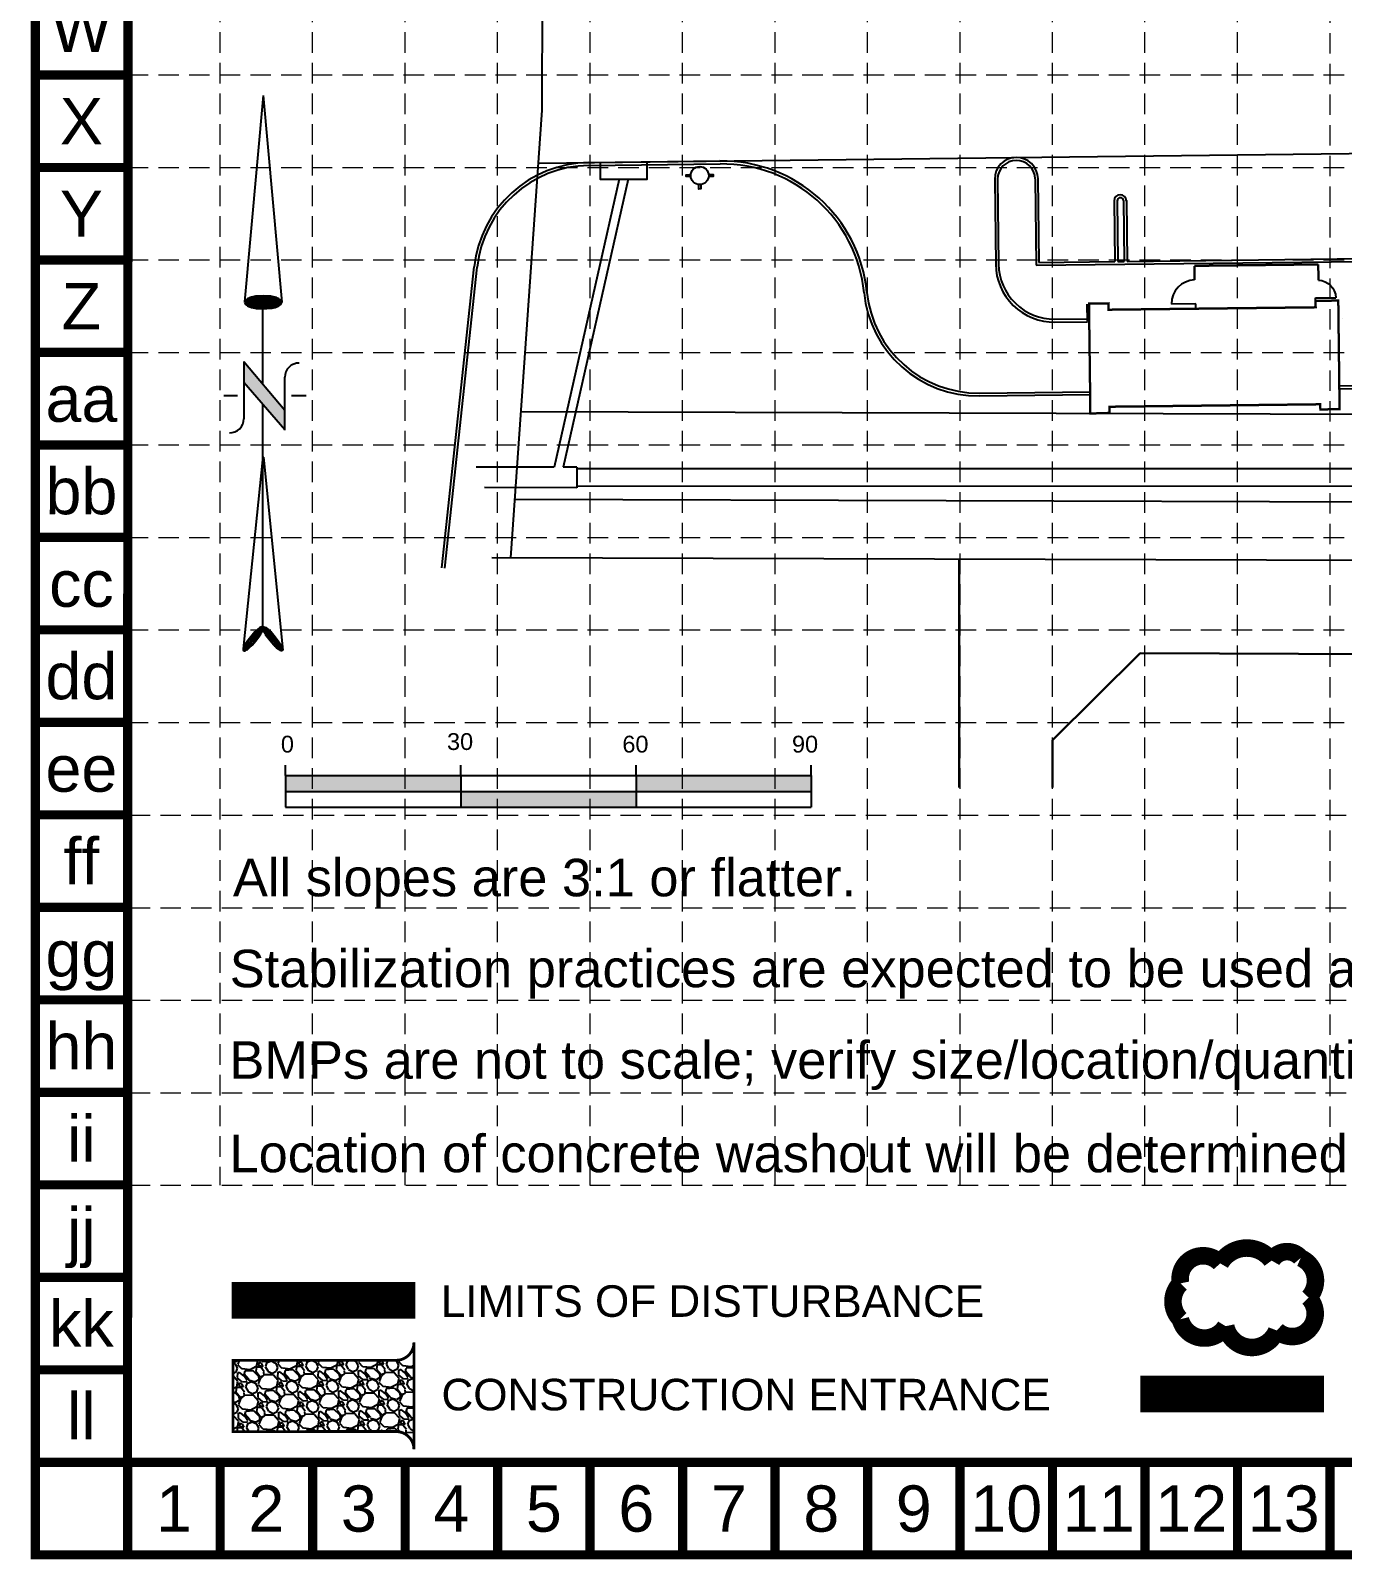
# Model space of a CAD drawing. Header units: feet. Extents: x -1048 to -33, y 2514 to 3149.
# Drawn here: x -1047.9 to -823.3, y 2513.8 to 2775.5 of the extents above; entities that cross this region are included whole.
import ezdxf
from ezdxf.enums import TextEntityAlignment as Align

# ---------------------------------------------------------------- set-up
doc = ezdxf.new("R2010")
doc.units = ezdxf.units.FT
doc.header["$LTSCALE"] = 20
doc.header["$MEASUREMENT"] = 0
for name, pattern in [('HIDDEN', [0.375, 0.25, -0.125]), ('HIDDEN2', [0.1875, 0.125, -0.0625]), ('PHANTOM2', [1.25, 0.625, -0.125, 0.125, -0.125, 0.125, -0.125])]:
    doc.linetypes.add(name, pattern=pattern)
for name, color, linetype in [('BASE', 7, 'Continuous'), ('BOUND-ADJ', 3, 'PHANTOM2'), ('EX_ESMT_ACCESS_OFF', 3, 'HIDDEN2'), ('EX_ESMT_UTIL_OFF', 3, 'HIDDEN2'), ('EX_FH', 150, 'Continuous'), ('EX_STM_SEW', 8, 'HIDDEN'), ('EXXON_SITE_IMP', 8, 'Continuous'), ('GRID', 254, 'HIDDEN'), ('LEGEND', 2, 'Continuous'), ('NARROW', 7, 'Continuous')]:
    doc.layers.add(name, color=color, linetype=linetype)
doc.styles.add("L200'", font='ARIAL.TTF', dxfattribs={"height": 0.001969})
doc.styles.get("Standard").update_dxf_attribs({"font": 'ARIAL.TTF'})

# ---------------------------------------------------------------- blocks, each defined once
blk = doc.blocks.new('North Arrow')
at = {"layer": 'NARROW'}
for p, q in [((32.43, 3.06), (32.43, 4.63)), ((0, 0), (22.36, 2)), ((28.77, -2.09), (34.02, 2.32)), ((36.18, 2.33), (30.46, 2.33)), ((36.16, 2.32), (31.04, -2.09)), ((39.1, 0.01), (59.96, 2.11)), ((0, 0), (22.33, -2.02)), ((31.2, -0.05), (21.66, -0.05)), ((21.66, -0.05), (21.66, -0.05)), ((57.45, -0.05), (33.41, -0.05)), ((59.83, -2.14), (39.04, -0.01)), ((57.69, -0.03), (57.77, -0.01)), ((57.77, -0.05), (57.69, -0.03)), ((28.77, -2.09), (34.95, -2.09)), ((32.43, -4.26), (32.43, -2.8))]:
    blk.add_line(p, q, dxfattribs=at)
blk.add_lwpolyline([(22.36, -2.03), (22.59, -1.93, 0.091577), (22.87, -1.44, 0.048306), (23.03, -0.75), (23.07, -0.01), (23.01, 0.82, 0.048306), (22.87, 1.42, 0.091577), (22.59, 1.91), (22.36, 2.01), (22.14, 1.91, 0.091577), (21.86, 1.42, 0.048306), (21.72, 0.82), (21.66, -0.01), (21.72, -0.83, 0.048306), (21.86, -1.44, 0.091577), (22.14, -1.93)], format="xyb", close=True, dxfattribs=at)
for points in [[(57.46, -0.03), (57.44, 0.08, -0.066818), (57.67, 0.47, -0.03073), (58.01, 0.84), (58.52, 1.29), (59.07, 1.7, -0.03073), (59.5, 1.95, -0.066818), (59.93, 2.1), (60.04, 2.06)], [(60.04, 2.06), (60.05, 1.95, -0.066818), (59.82, 1.56, -0.03073), (59.43, 1.14), (58.97, 0.74), (58.42, 0.33, -0.03073), (57.99, 0.08, -0.036692), (57.76, -0.02)], [(57.46, -0.04), (57.44, -0.15, 0.066818), (57.67, -0.54, 0.03073), (58.01, -0.9), (58.52, -1.36), (59.07, -1.77, 0.03073), (59.5, -2.02, 0.066818), (59.93, -2.17), (60.04, -2.13)], [(60.04, -2.13), (60.05, -2.01, 0.066818), (59.82, -1.63, 0.03073), (59.43, -1.2), (58.97, -0.8), (58.42, -0.4, 0.03073), (57.99, -0.15, 0.036692), (57.76, -0.05)]]:
    blk.add_lwpolyline(points, format="xyb", dxfattribs=at)
for centre, start, end in [((30.46, 3.86), 178.8769, 270), ((34.95, -3.62), 358.8769, 90)]:
    blk.add_arc(centre, 1.53, start, end, dxfattribs=at)
for points in [[(23.02, 0.75), (21.85, 1.42), (22.87, 1.44), (22.14, 1.91)], [(22.87, 1.44), (22.14, 1.91), (22.59, 1.91), (22.36, 2)], [(31.05, -2.09), (36.15, 2.36), (28.75, -2.06), (34.01, 2.36)], [(59.45, 1.15), (59, 1.65), (59.62, 1.34), (59.28, 1.82)], [(59.62, 1.34), (59.28, 1.82), (59.81, 1.55), (59.49, 1.95)], [(59.81, 1.55), (59.49, 1.95), (59.93, 1.73), (59.69, 2.04)], [(59.93, 1.73), (59.69, 2.04), (60.05, 1.94), (59.93, 2.1)], [(60.05, 1.94), (59.93, 2.1), (60.04, 2.06)], [(23.03, -0.76), (21.67, -0.05), (23.07, -0.05), (21.72, 0.82)], [(23.07, -0.05), (21.72, 0.82), (23.02, 0.75), (21.85, 1.42)], [(57.44, 0.08), (57.7, -0.01), (57.5, 0.21), (57.77, -0.01)], [(57.45, -0.04), (57.69, -0.02), (57.44, 0.08), (57.7, -0.01)], [(57.5, 0.21), (57.77, -0.01), (57.6, 0.39), (57.94, 0.06)], [(57.6, 0.39), (57.94, 0.06), (57.68, 0.5), (58.07, 0.13)], [(57.68, 0.5), (58.07, 0.13), (57.84, 0.66), (58.29, 0.26)], [(57.84, 0.66), (58.29, 0.26), (58.03, 0.86), (58.52, 0.41)], [(58.03, 0.86), (58.52, 0.41), (58.26, 1.07), (58.73, 0.57)], [(58.26, 1.07), (58.73, 0.57), (58.52, 1.3), (59.05, 0.81)], [(58.52, 1.3), (59.05, 0.81), (58.7, 1.42), (59.26, 0.99)], [(59.26, 1), (58.69, 1.42), (59.45, 1.15), (59, 1.65)], [(22.87, -1.44), (21.72, -0.87), (23.03, -0.76), (21.67, -0.05)], [(22.58, -1.93), (21.86, -1.45), (22.87, -1.44), (21.72, -0.87)], [(22.36, -2.01), (22.14, -1.93), (22.58, -1.93), (21.86, -1.45)], [(57.44, -0.14), (57.69, -0.02), (57.45, -0.04), (57.69, -0.02)], [(57.46, -0.19), (57.7, -0.03), (57.44, -0.14), (57.69, -0.02)], [(57.53, -0.33), (57.76, -0.05), (57.46, -0.19), (57.7, -0.03)], [(57.63, -0.48), (57.9, -0.1), (57.53, -0.33), (57.76, -0.05)], [(57.78, -0.66), (58.09, -0.2), (57.63, -0.48), (57.9, -0.1)], [(57.97, -0.87), (58.34, -0.35), (57.78, -0.66), (58.09, -0.2)], [(58.24, -1.11), (58.61, -0.54), (57.97, -0.87), (58.34, -0.35)], [(58.61, -1.43), (58.93, -0.77), (58.24, -1.11), (58.61, -0.54)], [(58.91, -1.64), (59.2, -1), (58.61, -1.43), (58.93, -0.77)], [(59.12, -1.79), (59.57, -1.36), (58.92, -1.65), (59.2, -1.01)], [(59.35, -1.93), (59.81, -1.62), (59.12, -1.79), (59.57, -1.36)], [(59.54, -1.32), (59.41, -1.18), (59.21, -1.01)], [(59.58, -2.05), (59.93, -1.79), (59.35, -1.93), (59.81, -1.62)], [(59.78, -2.13), (60.05, -2.01), (59.58, -2.05), (59.93, -1.79)], [(59.92, -2.17), (60.04, -2.13), (59.78, -2.13), (60.05, -2.01)]]:
    blk.add_solid(points, dxfattribs=at)

msp = doc.modelspace()

# ---------------------------------------------------------------- hatches: boundary and pattern name
h = msp.add_hatch(color=7)
h.paths.add_polyline_path([(-974.26, 2645.28), (-974.26, 2647.98), (-1004.26, 2647.98), (-1004.26, 2645.28)])
h.paths.add_polyline_path([(-974.26, 2645.28), (-974.26, 2642.58), (-944.26, 2642.58), (-944.26, 2645.28)])
h.paths.add_polyline_path([(-944.26, 2647.98), (-944.26, 2645.28), (-914.26, 2645.28), (-914.26, 2647.98)])
at = {"layer": 'LEGEND'}
h = msp.add_hatch(dxfattribs=at)
h.set_pattern_fill('GRAVEL', color=4, scale=4.877583, angle=-43.9343, style=0)
h.set_pattern_definition([(184.078545, (-7830.9729, -414.80444), (-58.558235775, -4.538932933), [0.6562106, -64.9649636]), (141.0354448, (-7831.62745, -414.8511), (45.5345063806, -37.0982196754), [1.126078, -111.4816822]), (88.576145, (-7832.50302, -414.143), (-2.101291978, -72.48003897), [0.794012, -78.6072914]), (223.339445, (-7834.71896, -413.70127), (71.1970310216, 66.8662988905), [1.0254534, -101.5198667]), (248.899445, (-7835.46477, -414.40506), (23.0480365856, 59.071456724), [1.0055382, -99.5484206]), (313.339445, (-7835.82677, -415.34318), (-66.8662988905, 71.1970310216), [1.0254534, -101.5198667]), (353.7599448, (-7835.12298, -416.08899), (-79.505084275, 8.8697404327), [1.3561097, -134.2547488]), (28.3210448, (-7833.7749, -416.23639), (99.0406740014, 53.5859301976), [1.280307, -126.75045]), (77.495345, (-7832.64785, -415.629), (15.894687181, 72.736649527), [1.0289262, -101.8638095]), (131.302145, (-7832.42507, -414.62448), (35.25358672, -40.738984149), [1.1746782, -57.5592067]), (178.4631448, (-7833.20039, -413.74201), (-79.3767903788, 1.9729831212), [1.5191136, -150.3923605]), (94.879845, (-7831.2754, -417.0868), (-4.2823425, 44.7647351), [0.518492, -51.3309276]), (127.534945, (-7831.3195, -416.57016), (38.894347053, -51.020010032), [0.986428, -97.6565913]), (181.065745, (-7831.9205, -415.788), (-3.384227, -3.5125266), [0.6897927, -6.2081492]), (159.264345, (-7831.76025, -415.12954), (24.331082964, -9.89607303), [0.371467, -36.7751016]), (247.867145, (-7832.1077, -414.998), (6.6401535, 13.92180313), [0.5253304, -25.7412615]), (347.029545, (-7832.3056, -415.48465), (17.30602985, -3.12761133), [0.8532308, -27.5877243]), (117.630845, (-7831.4741, -415.6762), (3.64083204, -10.28097323), [0.6169704, -14.8073045]), (332.455245, (-7834.14492, -413.03517), (45.277915976, -23.30471575), [0.8643078, -85.566691]), (26.411945, (-7833.37858, -413.43487), (-51.276577767, -25.100900552), [0.7251064, -71.785386]), (249.264345, (-7830.7973, -414.97365), (9.89607303, 24.331082964), [0.742929, -36.4036394]), (299.676245, (-7831.06031, -415.66845), (-24.97260977, 44.379817626), [0.8643078, -85.566691]), (295.509745, (-7836.24314, -415.21294), (-10.794195754, 23.946172834), [0.8334815, -40.8406113]), (250.840845, (-7835.8842, -415.96517), (19.663896613, 55.558895876), [0.6983626, -69.1380045]), (22.867145, (-7834.1464, -418.52), (23.9461844, 10.794170295), [0.742929, -36.4036394]), (333.419745, (-7833.46183, -418.23132), (-59.199723882, 29.944861106), [0.8176342, -80.945566]), (25.509745, (-7835.8675, -416.86174), (-23.946172834, -10.794195754), [0.4167407, -41.257352]), (57.375645, (-7834.3571, -418.317), (10.02438905, 17.43432261), [0.248708, -24.622183]), (122.029545, (-7834.223, -418.1075), (7.15335911, -13.66519831), [1.0055382, -19.1052506]), (142.074745, (-7834.75633, -417.25502), (38.509477891, -30.329735287), [0.9318623, -92.2542384]), (259.755845, (-7832.6102, -415.8008), (3.25592015, 10.40927992), [0.703455, -16.882921]), (309.2229448, (-7832.73526, -416.49301), (52.944452612, -64.5569176974), [1.2281463, -121.5862695]), (17.011145, (-7831.95866, -417.44445), (-37.73968493, -11.050776165), [0.5021765, -49.7156183]), (46.065745, (-7831.4785, -417.2975), (-0.1282996, 6.8967514), [0.292655, -4.5849285]), (76.322145, (-7834.72506, -417.08196), (-9.639505685, -38.124573627), [0.6776134, -67.083942]), (4.078545, (-7834.56483, -416.42356), (58.558235775, 4.538932933), [1.312421, -64.308753]), (316.065745, (-7833.2557, -416.33), (6.8967514, 0.1282996), [1.2681717, -3.6094118]), (281.370545, (-7832.34247, -417.21012), (-11.435624375, 58.429948666), [0.7712142, -76.3501507]), (210.120345, (-7832.1904, -417.9662), (-17.049429254, -10.665876955), [0.710186, -34.7991584]), (163.7117448, (-7832.80472, -418.32258), (-100.580255411, 29.174996138), [1.1563043, -114.4743187]), (131.4918448, (-7833.91461, -417.99827), (-42.278625327, 47.507446166), [1.223293, -121.1058812])])
edge = h.paths.add_edge_path()
edge.add_line((-982.28, 2532.64), (-982.28, 2550.94))
edge.add_arc((-985.33, 2550.94), 3.05, -89.9609, 0, ccw=False)
edge.add_line((-985.32, 2547.89), (-1013.26, 2547.89))
edge.add_line((-1013.26, 2547.89), (-1013.26, 2535.68))
edge.add_line((-1013.26, 2535.68), (-985.33, 2535.69))
edge.add_arc((-985.33, 2532.64), 3.05, 0, 90.0391, ccw=False)

# ---------------------------------------------------------------- linework, layer by layer
at = {"color": 7}
for p, q in [((-1004.26, 2647.98), (-1004.26, 2649.78)), ((-974.26, 2647.98), (-974.26, 2649.78)), ((-944.26, 2647.98), (-944.26, 2649.78)), ((-914.26, 2647.98), (-914.26, 2649.78)), ((-1004.26, 2647.98), (-974.26, 2647.98)), ((-1004.26, 2647.98), (-1004.26, 2642.58)), ((-974.26, 2647.98), (-914.26, 2647.98)), ((-974.26, 2647.98), (-974.26, 2642.58)), ((-944.26, 2647.98), (-944.26, 2642.58)), ((-914.26, 2647.98), (-914.26, 2642.58)), ((-1004.26, 2645.28), (-914.26, 2645.28)), ((-1004.26, 2642.58), (-974.26, 2642.58)), ((-974.26, 2642.58), (-914.26, 2642.58))]:
    msp.add_line(p, q, dxfattribs=at)
at = {"layer": 'BASE', "const_width": 1.58}
for points in [[(-1047.12, 2514.59), (-33.79, 2514.59), (-33.79, 3147.93), (-1047.12, 3147.93)], [(-1031.32, 2530.42), (-49.58, 2530.39), (-49.6, 3132.1), (-1031.13, 3132.12)]]:
    msp.add_lwpolyline(points, close=True, dxfattribs=at)
for points in [[(-1031.29, 2767.93), (-1047.12, 2767.93)], [(-1031.29, 2752.09), (-1047.12, 2752.09)], [(-1031.29, 2736.26), (-1047.12, 2736.26)], [(-1031.29, 2720.43), (-1047.12, 2720.43)], [(-1031.29, 2704.59), (-1047.12, 2704.59)], [(-1031.29, 2688.76), (-1047.12, 2688.76)], [(-1031.29, 2672.93), (-1047.12, 2672.93)], [(-1031.29, 2657.09), (-1047.12, 2657.09)], [(-1031.29, 2641.26), (-1047.12, 2641.26)], [(-1031.29, 2625.43), (-1047.12, 2625.43)], [(-1031.29, 2609.59), (-1047.12, 2609.59)], [(-1031.29, 2593.76), (-1047.12, 2593.76)], [(-1031.29, 2577.93), (-1047.12, 2577.93)], [(-1031.29, 2562.09), (-1047.12, 2562.09)], [(-1031.29, 2546.26), (-1047.12, 2546.26)], [(-1031.29, 2530.43), (-1047.12, 2530.43)], [(-1031.29, 2514.59), (-1031.29, 2530.43)], [(-1015.46, 2514.59), (-1015.46, 2530.43)], [(-999.62, 2514.59), (-999.62, 2530.43)], [(-983.79, 2514.59), (-983.79, 2530.43)], [(-967.96, 2514.59), (-967.96, 2530.43)], [(-952.12, 2514.59), (-952.12, 2530.43)], [(-936.29, 2514.59), (-936.29, 2530.43)], [(-920.46, 2514.59), (-920.46, 2530.43)], [(-904.62, 2514.59), (-904.62, 2530.43)], [(-888.79, 2514.59), (-888.79, 2530.43)], [(-872.96, 2514.59), (-872.96, 2530.43)], [(-857.12, 2514.59), (-857.12, 2530.43)], [(-841.29, 2514.59), (-841.29, 2530.43)], [(-825.46, 2514.59), (-825.46, 2530.43)]]:
    msp.add_lwpolyline(points, dxfattribs=at)
at = {"layer": 'BOUND-ADJ', "color": 7, "linetype": 'Continuous'}
for p, q in [((-960.32, 2761.9), (-959.71, 2951.92)), ((-965.67, 2685.27), (-960.32, 2761.9))]:
    msp.add_line(p, q, dxfattribs=at)
at = {"layer": 'BOUND-ADJ', "color": 253, "linetype": 'Continuous'}
msp.add_line((-756.43, 2684.6), (-968.94, 2685.28), dxfattribs=at)
at = {"layer": 'BOUND-ADJ', "color": 253, "linetype": 'Continuous', "lineweight": 30}
for p, q in [((-888.94, 2685.03), (-888.94, 2645.94)), ((-872.94, 2654.07), (-857.96, 2668.93)), ((-570.62, 2668.01), (-857.96, 2668.93)), ((-872.94, 2654.07), (-872.94, 2645.93))]:
    msp.add_line(p, q, dxfattribs=at)
at = {"layer": 'EX_ESMT_ACCESS_OFF', "color": 253, "linetype": 'Continuous'}
msp.add_line((-960.95, 2752.84), (-756.2, 2755.25), dxfattribs=at)
at = {"layer": 'EX_ESMT_UTIL_OFF', "color": 253, "linetype": 'Continuous'}
msp.add_line((-756.35, 2709.61), (-963.92, 2710.27), dxfattribs=at)
at = {"layer": 'EX_ESMT_UTIL_OFF', "color": 7, "linetype": 'Continuous'}
msp.add_line((-756.4, 2694.6), (-964.97, 2695.27), dxfattribs=at)
at = {"layer": 'EX_FH', "color": 253, "linetype": 'Continuous'}
for points in [[(-934.89, 2750.53), (-935.66, 2750.53), (-935.66, 2750.83), (-934.89, 2750.84)], [(-931.84, 2750.87), (-931.06, 2750.88), (-931.06, 2750.57), (-931.83, 2750.56)], [(-933.19, 2749.18), (-933.19, 2748.41), (-933.49, 2748.4), (-933.5, 2749.17)]]:
    msp.add_lwpolyline(points, dxfattribs=at)
msp.add_circle((-933.36, 2750.7), 1.54, dxfattribs=at)
at = {"layer": 'EX_STM_SEW', "color": 5, "linetype": 'Continuous'}
for p, q in [((-947.14, 2750.06), (-958.28, 2700.77)), ((-945.6, 2750.06), (-956.75, 2700.77)), ((-958.28, 2700.77), (-971.62, 2700.78)), ((-954.38, 2700.77), (-956.75, 2700.77)), ((-954.38, 2700.77), (-954.39, 2697.27)), ((-753.06, 2700.49), (-954.38, 2700.52)), ((-954.39, 2697.27), (-970.18, 2697.28)), ((-753.06, 2697.49), (-954.39, 2697.52))]:
    msp.add_line(p, q, dxfattribs=at)
msp.add_lwpolyline([(-950.39, 2752.96), (-950.39, 2750.06), (-942.33, 2750.06), (-942.36, 2753.06)], dxfattribs=at)
at = {"layer": 'EXXON_SITE_IMP', "color": 253, "linetype": 'Continuous'}
for p, q in [((-952.32, 2752.94), (-929.89, 2753.2)), ((-952.32, 2752.44), (-929.88, 2752.7)), ((-882.85, 2750.05), (-882.68, 2735.51)), ((-882.35, 2750.06), (-882.18, 2735.52)), ((-875.94, 2750.13), (-875.76, 2735.34)), ((-875.44, 2750.14), (-875.27, 2735.85)), ((-862.39, 2746.36), (-862.27, 2736)), ((-861.89, 2746.36), (-861.77, 2736.01)), ((-860.81, 2746.42), (-860.69, 2736.02)), ((-860.31, 2746.43), (-860.19, 2736.02)), ((-875.76, 2735.34), (-820.18, 2736)), ((-875.27, 2735.85), (-862.27, 2736)), ((-861.77, 2736.01), (-860.69, 2736.02)), ((-860.19, 2736.02), (-819.69, 2736.5)), ((-827.92, 2729.76), (-824.46, 2729.8)), ((-866.99, 2725.71), (-867.03, 2728.67)), ((-848.44, 2728.76), (-852.61, 2728.71)), ((-848.43, 2727.91), (-848.44, 2728.76)), ((-827.91, 2729.26), (-827.92, 2729.76)), ((-872.56, 2726.13), (-867, 2726.19)), ((-872.56, 2725.63), (-866.99, 2725.69)), ((-823.35, 2726.21), (-823.35, 2726.21)), ((-823.86, 2714.7), (-812.05, 2714.84)), ((-823.85, 2714.2), (-812.05, 2714.34)), ((-885.44, 2713.47), (-866.52, 2713.7)), ((-885.43, 2712.97), (-866.52, 2713.2))]:
    msp.add_line(p, q, dxfattribs=at)
at = {"layer": 'EXXON_SITE_IMP', "color": 7, "linetype": 'Continuous'}
for p, q in [((-977.51, 2683.53), (-971.97, 2735.08)), ((-977.02, 2683.48), (-971.47, 2735.02))]:
    msp.add_line(p, q, dxfattribs=at)
at = {"layer": 'EXXON_SITE_IMP', "color": 5, "linetype": 'Continuous'}
msp.add_lwpolyline([(-950.39, 2752.96), (-950.39, 2750.06), (-942.33, 2750.06), (-942.36, 2753.06)], dxfattribs=at)
at = {"layer": 'EXXON_SITE_IMP', "color": 253, "linetype": 'Continuous', "const_width": 0.4}
for points in [[(-848.67, 2735.25), (-827.46, 2735.5)], [(-848.67, 2735.25), (-848.64, 2732.84)], [(-827.46, 2735.5), (-827.42, 2732.79)]]:
    msp.add_lwpolyline(points, dxfattribs=at)
at = {"layer": 'EXXON_SITE_IMP', "color": 253, "linetype": 'Continuous'}
for points in [[(-848.64, 2732.84, 0.407158), (-852.61, 2728.71, 1.003849)], [(-827.42, 2732.79, -0.39805), (-824.46, 2729.8, 0.293862)]]:
    msp.add_lwpolyline(points, format="xyb", dxfattribs=at)
at = {"layer": 'EXXON_SITE_IMP', "color": 253, "linetype": 'Continuous', "const_width": 0.4}
msp.add_lwpolyline([(-863.38, 2727.74), (-863.39, 2728.83), (-866.7, 2728.79), (-866.65, 2724.31), (-866.54, 2715.69), (-866.48, 2709.97), (-863.17, 2710.07), (-863.19, 2711.13), (-827.11, 2711.55), (-827.1, 2710.67), (-823.81, 2710.71), (-823.87, 2715.9), (-824.03, 2729.3), (-827.91, 2729.26), (-827.9, 2728.15), (-848.67, 2727.91)], close=True, dxfattribs=at)
at = {"layer": 'EXXON_SITE_IMP', "color": 253, "linetype": 'Continuous'}
for centre, radius, start, end in [((-879.14, 2750.1), 3.71, 0.6689, 180.6689), ((-929.59, 2728.2), 25, 5.7436, 90.6758), ((-929.59, 2728.2), 24.5, 5.7436, 90.6758), ((-879.14, 2750.1), 3.21, 0.6689, 180.6689), ((-861.35, 2746.37), 1.04, 0.6689, 180.6689), ((-861.35, 2746.37), 0.54, 0.6689, 180.6689), ((-872.68, 2735.63), 10, 180.6689, 270.6758), ((-872.68, 2735.63), 9.5, 180.6689, 270.6758), ((-885.67, 2732.62), 19.65, 185.7436, 270.6758), ((-885.67, 2732.62), 19.15, 185.7436, 270.6758)]:
    msp.add_arc(centre, radius, start, end, dxfattribs=at)
at = {"layer": 'EXXON_SITE_IMP', "color": 7, "linetype": 'Continuous'}
for radius in [20, 19.5]:
    msp.add_arc((-952.09, 2732.94), radius, 90.6758, 173.8625, dxfattribs=at)
at = {"layer": 'GRID', "color": 252, "linetype": 'HIDDEN', "lineweight": 0, "ltscale": 0.7}
for p, q in [((-1015.51, 3132.24), (-1015.51, 2577.86)), ((-999.68, 3132.24), (-999.68, 2577.86)), ((-983.84, 3132.24), (-983.84, 2577.86)), ((-968.01, 3132.24), (-968.01, 2577.86)), ((-952.18, 3132.24), (-952.18, 2577.86)), ((-936.34, 3132.24), (-936.34, 2577.86)), ((-920.51, 3132.24), (-920.51, 2577.86)), ((-904.68, 3132.24), (-904.68, 2577.86)), ((-888.84, 3132.24), (-888.84, 2577.86)), ((-873.01, 3132.24), (-873.01, 2577.86)), ((-857.18, 3132.24), (-857.18, 2577.86)), ((-841.34, 3132.24), (-841.34, 2577.86)), ((-825.46, 3132.09), (-825.46, 2577.86)), ((-1031.29, 2767.93), (-49.62, 2767.93)), ((-1031.29, 2752.09), (-49.62, 2752.09)), ((-1031.29, 2736.26), (-49.62, 2736.26)), ((-1031.29, 2720.43), (-49.62, 2720.43)), ((-1031.29, 2704.59), (-49.62, 2704.59)), ((-1031.29, 2688.76), (-49.62, 2688.76)), ((-1031.29, 2672.93), (-49.62, 2672.93)), ((-1031.29, 2657.09), (-49.62, 2657.09)), ((-1030.94, 2641.19), (-49.27, 2641.19)), ((-1030.94, 2625.36), (-49.27, 2625.36)), ((-1030.94, 2609.52), (-49.27, 2609.52)), ((-1030.94, 2593.69), (-49.27, 2593.69)), ((-1030.94, 2577.86), (-49.27, 2577.86))]:
    msp.add_line(p, q, dxfattribs=at)
at = {"layer": 'LEGEND', "color": 170, "ltscale": 100, "const_width": 3}
msp.add_lwpolyline([(-844.24, 2564.48, 0.520567), (-844.24, 2564.48, 0.765195), (-851.03, 2561.06, 0.417879), (-851.07, 2554.91, 0.6649), (-843.31, 2553.73, 0.744833), (-834.56, 2552.99, 0.975642), (-829.1, 2558.62, 0.520567), (-830.46, 2565.41, 0.520567), (-835.44, 2564.96, 0.540264), (-844.24, 2564.48)], format="xyb", close=True, dxfattribs=at)
at = {"layer": 'LEGEND', "color": 1, "linetype": 'HIDDEN', "ltscale": 1.5, "const_width": 6.27}
msp.add_lwpolyline([(-1013.5, 2558.15), (-982.03, 2558.15)], dxfattribs=at)
at = {"layer": 'LEGEND', "color": 4, "const_width": 0.488}
msp.add_lwpolyline([(-982.28, 2532.64), (-982.28, 2550.94, -0.414014), (-985.32, 2547.89), (-1013.26, 2547.89), (-1013.26, 2535.68), (-985.33, 2535.69, -0.414413)], format="xyb", close=True, dxfattribs=at)
at = {"layer": 'LEGEND', "color": 200, "const_width": 6.27}
msp.add_lwpolyline([(-857.92, 2542.13), (-826.46, 2542.13)], dxfattribs=at)

# ---------------------------------------------------------------- block references
at = {"layer": 'BASE', "xscale": 1.583333333335304, "yscale": 1.583333333335304, "zscale": 1.583333333335109, "rotation": 270}
msp.add_blockref('North Arrow', (-1008.08, 2764.42), dxfattribs=at)

# ---------------------------------------------------------------- texts
at = {"color": 7}
for s, p in [('0', (-1005.06, 2651.93)), ('30', (-976.62, 2652.37)), ('60', (-946.6, 2651.93)), ('90', (-917.56, 2651.93))]:
    msp.add_text(s, height=2.88, dxfattribs=at).set_placement(p)
at = {"layer": 'BASE'}
for s, height, p in [('W', 7.92, (-1039.21, 2775.84)), ('X', 7.92, (-1039.21, 2760.01)), ('Y', 7.92, (-1039.21, 2744.18)), ('Z', 7.92, (-1039.21, 2728.34)), ('aa', 7.917, (-1039.21, 2712.51)), ('bb', 7.917, (-1039.21, 2696.68)), ('cc', 7.917, (-1039.21, 2680.84)), ('dd', 7.917, (-1039.21, 2665.01)), ('ee', 7.917, (-1039.21, 2649.18)), ('ff', 7.917, (-1039.21, 2633.34)), ('gg', 7.917, (-1039.21, 2617.51)), ('hh', 7.917, (-1039.21, 2601.68)), ('ii', 7.917, (-1039.21, 2585.84)), ('jj', 7.917, (-1039.21, 2570.01)), ('kk', 7.917, (-1039.21, 2554.18)), ('ll', 7.917, (-1039.21, 2538.34)), ('1', 7.92, (-1023.37, 2522.51)), ('2', 7.92, (-1007.54, 2522.51)), ('3', 7.92, (-991.71, 2522.51)), ('4', 7.92, (-975.87, 2522.51)), ('5', 7.92, (-960.04, 2522.51)), ('6', 7.92, (-944.21, 2522.51)), ('7', 7.92, (-928.37, 2522.51)), ('8', 7.92, (-912.54, 2522.51)), ('9', 7.92, (-896.71, 2522.51)), ('10', 7.917, (-880.87, 2522.51)), ('11', 7.917, (-865.04, 2522.51)), ('12', 7.917, (-849.21, 2522.51)), ('13', 7.917, (-833.37, 2522.51))]:
    msp.add_text(s, height=height, dxfattribs=at).set_placement(p, align=Align.MIDDLE_CENTER)
at = {"layer": 'BASE', "color": 7, "style": "L200'"}
for s, p in [('All slopes are 3:1 or flatter.', (-1013.27, 2627.32)), ('Stabilization practices are expected to be used at all disturbed areas.', (-1013.82, 2611.75)), ('BMPs are not to scale; verify size/location/quantity in the field prior to installation.', (-1013.87, 2596.09)), ('Location of concrete washout will be determined in the field and will be reflected on this Site Map.', (-1013.86, 2580.08))]:
    msp.add_text(s, height=6.4211, dxfattribs=at).set_placement(p)
at = {"layer": 'LEGEND', "color": 7, "style": "L200'"}
for s, p in [('LIMITS OF DISTURBANCE', (-977.68, 2555.33)), ('CONSTRUCTION ENTRANCE', (-977.57, 2539.32))]:
    msp.add_text(s, height=5.399, dxfattribs=at).set_placement(p)

doc.saveas('drawing.dxf')
